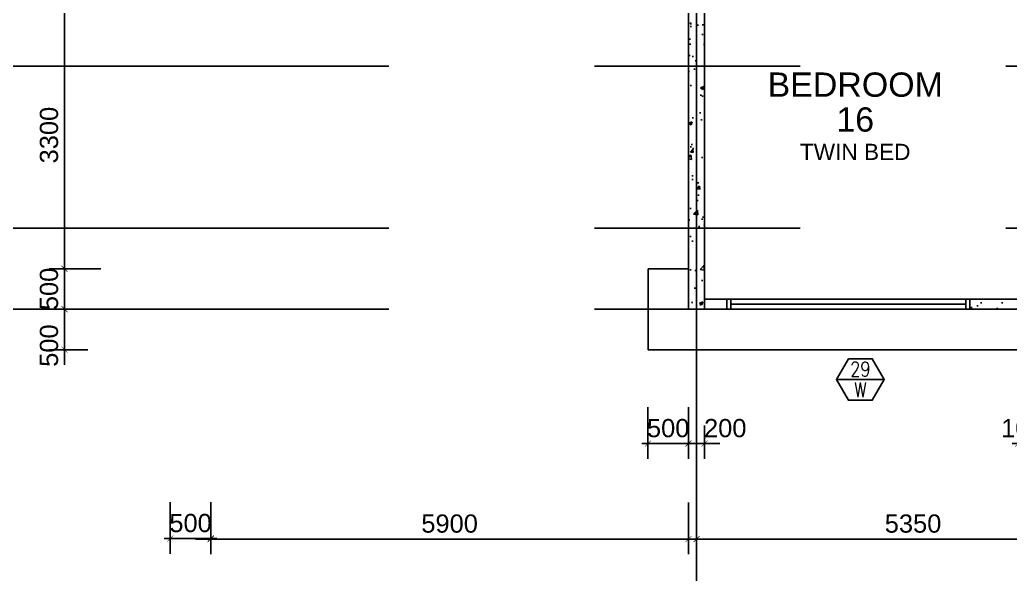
# Model space of a CAD drawing. Header units: millimetres. Extents: x -1214 to 72065, y 7230 to 56310.
# Drawn here: x 10641 to 22875, y 16727 to 23574 of the extents above; entities that cross this region are included whole.
import ezdxf
from ezdxf.enums import TextEntityAlignment as Align

# ---------------------------------------------------------------- set-up
doc = ezdxf.new("R2010")
doc.units = ezdxf.units.MM
doc.header["$MEASUREMENT"] = 0
doc.linetypes.add('CENTERX2', pattern=[101.6, 63.5, -12.7, 12.7, -12.7])
doc.layers.get('0').update_dxf_attribs({"color": 8})
doc.layers.get('Defpoints').update_dxf_attribs({"color": 8})
for name, color, linetype in [('Architectural Features', 8, 'Continuous'), ('GBP Dim', 8, 'Continuous'), ('GBP Text 200', 8, 'Continuous'), ('GBP Text GBP 250', 8, 'Continuous'), ('grid', 8, 'CENTERX2'), ('hatch', 8, 'Continuous'), ('TEXT Ref', 8, 'Continuous'), ('WALL-NEW', 8, 'Continuous'), ('WALL-STRUCTURE', 8, 'Continuous'), ('WINDOW', 8, 'Continuous'), ('Window Mark', 8, 'Continuous'), ('WINDOW-MULLION', 8, 'Continuous'), ('zzz-room mix', 8, 'Continuous')]:
    doc.layers.add(name, color=color, linetype=linetype)
doc.styles.add('BH', font='arial.ttf')
doc.styles.add('ROMANS', font='romans.shx')
doc.dimstyles.new('200 GBP', dxfattribs={"dimscale": 1.5, "dimtxt": 150, "dimasz": 50, "dimexe": 125, "dimexo": 50, "dimgap": 50, "dimtad": 1, "dimdec": 0, "dimzin": 0, "dimdsep": 46, "dimtxsty": 'BH', "dimblk": 'ARCHTICK', "dimcen": 0.09, "dimdle": 125, "dimclrd": 9, "dimclre": 9, "dimclrt": 1, "dimadec": 0, "dimazin": 0, "dimtfac": 1, "dimtdec": 0, "dimtix": 1, "dimtmove": 2, "dimatfit": 3, "dimldrblk": 'ARCHTICK', "dimfxl": 300, "dimfxlon": 1, "dimtolj": 1, "dimtzin": 0, "dimarcsym": 0})
pattern_1 = [(50, (-579051.98, 745630.23), (430.35611, -37.65128), [45, -495]), (355, (-579052, 745630.23), (-83.2508, 451.31528), [36, -396]), (100.4514, (-579016.1, 745627.1), (347.10563, 413.66373), [38.24411, -420.68527]), (46.1842, (-579052, 745750.23), (640.34463, -99.3114), [67.5, -742.5]), (96.6356, (-578998.6, 745741.96), (560.79762, 584.47072), [57.36617, -631.0278]), (351.1842, (-579052, 745750.23), (560.79717, 584.47116), [54, -594]), (21, (-578991.98, 745720.23), (358.14423, -241.57133), [45, -495]), (326, (-578992, 745720.23), (145.9892, 435.09003), [36, -396]), (71.4514, (-578962.13, 745700.1), (504.13358, 193.5183), [38.24411, -420.68527]), (37.5, (-579051.98, 745630.23), (7.295913, 199.736312), [0, -391.2, 0, -402, 0, -397.5]), (7.5, (-579051.98, 745630.23), (157.841722, 236.647027), [0, -229.2, 0, -382.2, 0, -151.5]), (327.5, (-579185.78, 745630.23), (320.293462, -13.532923), [0, -150, 0, -468, 0, -621]), (317.5, (-579245.78, 745630.23), (349.9117, 60.06299), [0, -195, 0, -310.8, 0, -441])]

# ---------------------------------------------------------------- blocks, each defined once
blk = doc.blocks.new('A$C65CE4B9A')
at = {"layer": 'grid', "ltscale": 200}
for p, q in [((-50000, 10500), (-50000, -20450)), ((-66500, -12450), (0, -12450)), ((-66500, -14450), (0, -14450)), ((-66500, -15450), (0, -15450))]:
    blk.add_line(p, q, dxfattribs=at)
blk = doc.blocks.new('WINDOW MULLION2')
at = {"layer": 'WINDOW-MULLION', "ltscale": 100}
blk.add_lwpolyline([(25226, 20000), (25226, 20125), (25176, 20125), (25176, 20000)], close=True, dxfattribs=at)
blk = doc.blocks.new('_ArchTick')
at = {"color": 0, "const_width": 0.1}
blk.add_lwpolyline([(0.5, 0.5), (-0.5, -0.5)], dxfattribs=at)
blk = doc.blocks.new('*D22')
at = {"layer": 'Defpoints', "color": 0, "transparency": 16777216}
for p in [(11192, 23800), (11192, 20500), (11192, 20500)]:
    blk.add_point(p, dxfattribs=at)
at = {"layer": 'GBP Dim', "color": 9, "lineweight": -2, "transparency": 16777216}
for p, q in [((11192, 23987), (11192, 20312)), ((11192, 23800), (11004, 23800)), ((11192, 20500), (11004, 20500))]:
    blk.add_line(p, q, dxfattribs=at)
at = {"layer": 'GBP Dim', "color": 9, "lineweight": -2, "transparency": 16777216, "xscale": 75, "yscale": 75, "zscale": 75}
for p, rotation in [((11192, 23800), 90), ((11192, 20500), 270)]:
    blk.add_blockref('_ArchTick', p, dxfattribs=dict(at, rotation=rotation))
at = {"layer": 'GBP Dim', "transparency": 16777216, "insert": (11002, 22150), "char_height": 225, "attachment_point": 5, "rotation": 90, "style": 'BH'}
blk.add_mtext('\\A1;3300', dxfattribs=at)
blk = doc.blocks.new('*D26')
at = {"layer": 'Defpoints', "color": 0, "transparency": 16777216}
for p in [(11860, 20000, 0), (11192, 19500), (11555, 19500, 0)]:
    blk.add_point(p, dxfattribs=at)
at = {"layer": 'GBP Dim', "color": 9, "lineweight": -2, "transparency": 16777216}
for p, q in [((11192, 20187), (11192, 19312)), ((11642, 20000), (11004, 20000)), ((11480, 19500), (11004, 19500))]:
    blk.add_line(p, q, dxfattribs=at)
at = {"layer": 'GBP Dim', "color": 9, "lineweight": -2, "transparency": 16777216, "xscale": 75, "yscale": 75, "zscale": 75}
for p, rotation in [((11192, 20000), 90), ((11192, 19500), 270)]:
    blk.add_blockref('_ArchTick', p, dxfattribs=dict(at, rotation=rotation))
at = {"layer": 'GBP Dim', "transparency": 16777216, "insert": (11002, 19550), "char_height": 225, "attachment_point": 5, "rotation": 90, "style": 'BH'}
blk.add_mtext('\\A1;500', dxfattribs=at)
blk = doc.blocks.new('*D186')
at = {"layer": 'Defpoints', "color": 0, "transparency": 16777216}
for p in [(13000, 23383), (18900, 18582), (18900, 17161)]:
    blk.add_point(p, dxfattribs=at)
at = {"layer": 'GBP Dim', "color": 9, "lineweight": -2, "transparency": 16777216}
for p, q in [((13000, 17611), (13000, 16973)), ((18900, 17611), (18900, 16973)), ((12812, 17161), (19088, 17161))]:
    blk.add_line(p, q, dxfattribs=at)
at = {"layer": 'GBP Dim', "color": 9, "lineweight": -2, "transparency": 16777216, "xscale": 75, "yscale": 75, "zscale": 75, "rotation": 180}
blk.add_blockref('_ArchTick', (13000, 17161), dxfattribs=at)
at = {"layer": 'GBP Dim', "color": 9, "lineweight": -2, "transparency": 16777216, "xscale": 75, "yscale": 75, "zscale": 75}
blk.add_blockref('_ArchTick', (18900, 17161), dxfattribs=at)
at = {"layer": 'GBP Dim', "transparency": 16777216, "insert": (15950, 17351), "char_height": 225, "attachment_point": 5, "style": 'BH'}
blk.add_mtext('\\A1;5900', dxfattribs=at)
blk = doc.blocks.new('*D187')
at = {"layer": 'Defpoints', "color": 0, "transparency": 16777216}
for p in [(19000, 19084), (24350, 18882), (24350, 17161)]:
    blk.add_point(p, dxfattribs=at)
at = {"layer": 'GBP Dim', "color": 9, "lineweight": -2, "transparency": 16777216}
for p, q in [((19000, 17611), (19000, 16973)), ((24350, 17611), (24350, 16973)), ((18812, 17161), (24537, 17161))]:
    blk.add_line(p, q, dxfattribs=at)
at = {"layer": 'GBP Dim', "color": 9, "lineweight": -2, "transparency": 16777216, "xscale": 75, "yscale": 75, "zscale": 75, "rotation": 180}
blk.add_blockref('_ArchTick', (19000, 17161), dxfattribs=at)
at = {"layer": 'GBP Dim', "color": 9, "lineweight": -2, "transparency": 16777216, "xscale": 75, "yscale": 75, "zscale": 75}
blk.add_blockref('_ArchTick', (24350, 17161), dxfattribs=at)
at = {"layer": 'GBP Dim', "transparency": 16777216, "insert": (21675, 17351), "char_height": 225, "attachment_point": 5, "style": 'BH'}
blk.add_mtext('\\A1;5350', dxfattribs=at)
blk = doc.blocks.new('*D212')
at = {"layer": 'Defpoints', "color": 0, "transparency": 16777216}
for p in [(18900, 19755), (18400, 19255, 0), (18900, 18340)]:
    blk.add_point(p, dxfattribs=at)
at = {"layer": 'GBP Dim', "color": 9, "lineweight": -2, "transparency": 16777216}
for p, q in [((18400, 18790), (18400, 18153)), ((18900, 18790), (18900, 18153)), ((18400, 18340), (18325, 18340)), ((18400, 18340), (18900, 18340)), ((18900, 18340), (18975, 18340))]:
    blk.add_line(p, q, dxfattribs=at)
at = {"layer": 'GBP Dim', "color": 9, "lineweight": -2, "transparency": 16777216, "xscale": 75, "yscale": 75, "zscale": 75}
blk.add_blockref('_ArchTick', (18400, 18340), dxfattribs=at)
at = {"layer": 'GBP Dim', "color": 9, "lineweight": -2, "transparency": 16777216, "xscale": 75, "yscale": 75, "zscale": 75, "rotation": 180}
blk.add_blockref('_ArchTick', (18900, 18340), dxfattribs=at)
at = {"layer": 'GBP Dim', "transparency": 16777216, "insert": (18650, 18530), "char_height": 225, "attachment_point": 5, "style": 'BH'}
blk.add_mtext('\\A1;500', dxfattribs=at)
blk = doc.blocks.new('MISCWINDOWS')
blk.add_line((-4.04, 0), (4.04, 0))
blk.add_lwpolyline([(-2.02, 3.5), (-4.04, 0), (-2.02, -3.5), (2.02, -3.5), (4.04, 0), (2.02, 3.5)], close=True)
at = {"style": 'BH'}
for tag, p in [('MARK_NUMBER', (0, 1.75)), ('DWG_NUMBER', (0, -1.75))]:
    blk.add_attdef(tag, text='', height=2.5, dxfattribs=at).set_placement(p, align=Align.MIDDLE_CENTER)
blk = doc.blocks.new('*D222')
at = {"layer": 'Defpoints', "color": 0, "transparency": 16777216}
for p in [(11860, 20500, 0), (11192, 20000), (11555, 20000, 0)]:
    blk.add_point(p, dxfattribs=at)
at = {"layer": 'GBP Dim', "color": 9, "lineweight": -2, "transparency": 16777216}
for p, q in [((11192, 20687), (11192, 19812)), ((11642, 20500), (11004, 20500)), ((11480, 20000), (11004, 20000))]:
    blk.add_line(p, q, dxfattribs=at)
at = {"layer": 'GBP Dim', "color": 9, "lineweight": -2, "transparency": 16777216, "xscale": 75, "yscale": 75, "zscale": 75}
for p, rotation in [((11192, 20500), 90), ((11192, 20000), 270)]:
    blk.add_blockref('_ArchTick', p, dxfattribs=dict(at, rotation=rotation))
at = {"layer": 'GBP Dim', "transparency": 16777216, "insert": (11002, 20250), "char_height": 225, "attachment_point": 5, "rotation": 90, "style": 'BH'}
blk.add_mtext('\\A1;500', dxfattribs=at)
blk = doc.blocks.new('*D224')
at = {"layer": 'Defpoints', "color": 0, "transparency": 16777216}
for p in [(12500, 18572, 0), (13000, 18582), (13000, 17168)]:
    blk.add_point(p, dxfattribs=at)
at = {"layer": 'GBP Dim', "color": 9, "lineweight": -2, "transparency": 16777216}
for p, q in [((12500, 17618), (12500, 16980)), ((13000, 17618), (13000, 16980)), ((12500, 17168), (12425, 17168)), ((12500, 17168), (13000, 17168)), ((13000, 17168), (13075, 17168))]:
    blk.add_line(p, q, dxfattribs=at)
at = {"layer": 'GBP Dim', "color": 9, "lineweight": -2, "transparency": 16777216, "xscale": 75, "yscale": 75, "zscale": 75}
blk.add_blockref('_ArchTick', (12500, 17168), dxfattribs=at)
at = {"layer": 'GBP Dim', "color": 9, "lineweight": -2, "transparency": 16777216, "xscale": 75, "yscale": 75, "zscale": 75, "rotation": 180}
blk.add_blockref('_ArchTick', (13000, 17168), dxfattribs=at)
at = {"layer": 'GBP Dim', "transparency": 16777216, "insert": (12750, 17358), "char_height": 225, "attachment_point": 5, "style": 'BH'}
blk.add_mtext('\\A1;500', dxfattribs=at)
blk = doc.blocks.new('*D246')
at = {"layer": 'Defpoints', "color": 0, "transparency": 16777216}
for p in [(22975, 19369, 0), (23075, 19390), (23075, 18340)]:
    blk.add_point(p, dxfattribs=at)
at = {"layer": 'GBP Dim', "color": 9, "lineweight": -2, "transparency": 16777216}
for p, q in [((22975, 18565), (22975, 18153)), ((23075, 18565), (23075, 18153)), ((22975, 18340), (22900, 18340)), ((22975, 18340), (23075, 18340)), ((23075, 18340), (23150, 18340))]:
    blk.add_line(p, q, dxfattribs=at)
at = {"layer": 'GBP Dim', "color": 9, "lineweight": -2, "transparency": 16777216, "xscale": 75, "yscale": 75, "zscale": 75}
blk.add_blockref('_ArchTick', (22975, 18340), dxfattribs=at)
at = {"layer": 'GBP Dim', "color": 9, "lineweight": -2, "transparency": 16777216, "xscale": 75, "yscale": 75, "zscale": 75, "rotation": 180}
blk.add_blockref('_ArchTick', (23075, 18340), dxfattribs=at)
at = {"layer": 'GBP Dim', "transparency": 16777216, "insert": (23025, 18530), "char_height": 225, "attachment_point": 5, "style": 'BH'}
blk.add_mtext('\\A1;100', dxfattribs=at)
blk = doc.blocks.new('*D247')
at = {"layer": 'Defpoints', "color": 0, "transparency": 16777216}
for p in [(18900, 19369, 0), (19100, 19390), (19100, 18340)]:
    blk.add_point(p, dxfattribs=at)
at = {"layer": 'GBP Dim', "color": 9, "lineweight": -2, "transparency": 16777216}
for p, q in [((18900, 18565), (18900, 18153)), ((19100, 18565), (19100, 18153)), ((18713, 18340), (19288, 18340))]:
    blk.add_line(p, q, dxfattribs=at)
at = {"layer": 'GBP Dim', "color": 9, "lineweight": -2, "transparency": 16777216, "xscale": 75, "yscale": 75, "zscale": 75, "rotation": 180}
blk.add_blockref('_ArchTick', (18900, 18340), dxfattribs=at)
at = {"layer": 'GBP Dim', "color": 9, "lineweight": -2, "transparency": 16777216, "xscale": 75, "yscale": 75, "zscale": 75}
blk.add_blockref('_ArchTick', (19100, 18340), dxfattribs=at)
at = {"layer": 'GBP Dim', "transparency": 16777216, "insert": (19355, 18530), "char_height": 225, "attachment_point": 5, "style": 'BH'}
blk.add_mtext('\\A1;200', dxfattribs=at)

msp = doc.modelspace()

# ---------------------------------------------------------------- hatches: boundary and pattern name
at = {"layer": 'hatch'}
h = msp.add_hatch(dxfattribs=at)
h.set_pattern_fill('AR-CONC', color=256, scale=60, style=0)
h.set_pattern_definition(pattern_1)
h.paths.add_polyline_path([(17250, 27100), (21860, 27100), (21860, 26900), (17450, 26900), (17450, 24500), (22975, 24500), (22975, 27600), (23175, 27600), (23175, 27600), (23175, 24300), (19100, 24300), (19100, 20000), (18900, 20000), (18900, 24300), (17250, 24300)])
h = msp.add_hatch(dxfattribs=at)
h.set_pattern_fill('AR-CONC', color=256, scale=60, style=0)
h.set_pattern_definition(pattern_1)
h.paths.add_polyline_path([(23275, 20125), (25050, 20125), (25050, 20000), (23275, 20000)])
h.paths.add_polyline_path([(22375, 20125), (22975, 20125), (22975, 20000), (22375, 20000)])

# ---------------------------------------------------------------- linework, layer by layer
at = {"layer": 'Architectural Features', "ltscale": 50}
msp.add_line((18400.9, 20500, 0), (18900, 20500), dxfattribs=at)
at = {"layer": 'Architectural Features', "ltscale": 50, "elevation": 0}
msp.add_lwpolyline([(25050, 20000), (25050, 19500), (18400.9, 19500), (18400.9, 20500)], dxfattribs=at)
at = {"layer": 'WALL-NEW'}
for points in [[(19100, 20125), (19375, 20125), (19375, 20000), (19100, 20000)], [(22375, 20125), (22975, 20125), (22975, 20000), (22375, 20000)]]:
    msp.add_lwpolyline(points, close=True, dxfattribs=at)
at = {"layer": 'WALL-STRUCTURE'}
msp.add_lwpolyline([(17250, 27100), (21860, 27100), (21860, 26900), (17450, 26900), (17450, 24500), (22975, 24500), (22975, 27600), (22975, 27600), (23175, 27600), (23175, 27600), (23175, 24300), (19100, 24300), (19100, 20000), (18900, 20000), (18900, 24300), (17250, 24300), (17250, 27100)], dxfattribs=at)
at = {"layer": 'WINDOW'}
for points in [[(19425, 20125), (22325, 20125)], [(22325, 20062.5), (19425, 20062.5)], [(19425, 20000), (22325, 20000)]]:
    msp.add_lwpolyline(points, dxfattribs=at)
at = {"layer": 'zzz-room mix'}
msp.add_lwpolyline([(19100, 20125), (24300, 20125), (24300, 21200), (24800, 21200), (24800, 23200), (24300, 23200), (24300, 26450), (23175, 26450), (23175, 24300), (19100, 24299.9)], close=True, dxfattribs=at)

# ---------------------------------------------------------------- block references
at = {"layer": 'TEXT Ref'}
msp.add_blockref('A$C65CE4B9A', (69000, 35450), dxfattribs=at)
at = {"layer": 'Window Mark'}
ref = msp.add_blockref('MISCWINDOWS', (21023.6, 19132), dxfattribs=dict(at, xscale=73.25, yscale=73.25, zscale=73.25))
ref.add_attrib('MARK_NUMBER', '29', dxfattribs={"layer": '0', "height": 183.12, "style": 'ROMANS', "width": 0.8}).set_placement((21023.6, 19260.2), align=Align.MIDDLE_CENTER)
ref.add_attrib('DWG_NUMBER', 'W', dxfattribs={"layer": '0', "height": 183.1, "style": 'ROMANS', "width": 0.8}).set_placement((21023.6, 19003.8), align=Align.MIDDLE_CENTER)
at = {"layer": 'WINDOW-MULLION'}
for p in [(-5800.9, 0.1), (-2850.9, 0.1)]:
    msp.add_blockref('WINDOW MULLION2', p, dxfattribs=at)

# ---------------------------------------------------------------- texts
at = {"layer": 'GBP Text 200', "style": 'BH'}
msp.add_text('TWIN BED', height=200, dxfattribs=at).set_placement((20960.5, 21842.7), align=Align.CENTER)
at = {"layer": 'GBP Text GBP 250', "style": 'BH'}
for s, p in [('BEDROOM', (20960.5, 22623.4)), ('16', (20960.5, 22192.7))]:
    msp.add_text(s, height=300, dxfattribs=at).set_placement(p, align=Align.CENTER)

# ---------------------------------------------------------------- dimensions: what is measured, and where the dimension line sits
at = {"layer": 'GBP Dim'}
dim = msp.add_linear_dim(base=(11191.9, 20500), p1=(11191.9, 23800), p2=(11191.9, 20500), angle=90, dimstyle='200 GBP', override={"dimclrt": 256, "dimfxl": 300, "dimfxlon": 1}, dxfattribs=at)
dim.commit()
dim.dimension.update_dxf_attribs({"geometry": '*D22', "text_midpoint": (11002, 22150)})
for base, p1, p2, override, picture, middle in [((18900, 17161), (13000, 23382.7), (18900, 18582.4), {"dimclrt": 256, "dimfxl": 300, "dimfxlon": 1}, '*D186', (15950, 17350.9)), ((18900, 18340.3), (18399.9, 19254.8, 0), (18900, 19754.8), {"dimclrt": 256}, '*D212', (18649.9, 18530.2)), ((24350, 17161), (19000, 19083.6), (24350, 18882.4), {"dimclrt": 256, "dimfxl": 300, "dimfxlon": 1}, '*D187', (21675, 17350.9)), ((13000, 17167.9), (12499.9, 18572.2, 0), (13000, 18582.3), {"dimclrt": 256}, '*D224', (12749.9, 17357.7))]:
    dim = msp.add_linear_dim(base=base, p1=p1, p2=p2, dimstyle='200 GBP', override=override, dxfattribs=at)
    dim.commit()
    dim.dimension.update_dxf_attribs({"geometry": picture, "text_midpoint": middle})
for base, p1, p2, picture, middle in [((11191.9, 20000), (11860.3, 20500, 0), (11555.3, 20000, 0), '*D222', (11002.1, 20250)), ((11191.9, 19500), (11860.3, 20000, 0), (11555.3, 19500, 0), '*D26', (11002.1, 19550))]:
    dim = msp.add_linear_dim(base=base, p1=p1, p2=p2, angle=90, dimstyle='200 GBP', override={"dimclrt": 256, "dimfxl": 300, "dimfxlon": 1}, dxfattribs=at)
    dim.commit()
    dim.dimension.update_dxf_attribs({"geometry": picture, "text_midpoint": middle, "dimtype": 160})
for base, p1, p2, picture, middle in [((19100, 18340.3), (18900, 19368.5, 0), (19100, 19389.6), '*D247', (19355.4, 18530.2)), ((23075, 18340.3), (22975, 19368.5, 0), (23075, 19389.6), '*D246', (23025, 18530.2))]:
    dim = msp.add_linear_dim(base=base, p1=p1, p2=p2, dimstyle='200 GBP', override={"dimclrt": 256, "dimfxl": 150}, dxfattribs=at)
    dim.commit()
    dim.dimension.update_dxf_attribs({"geometry": picture, "text_midpoint": middle, "dimtype": 160})

doc.saveas('drawing.dxf')
